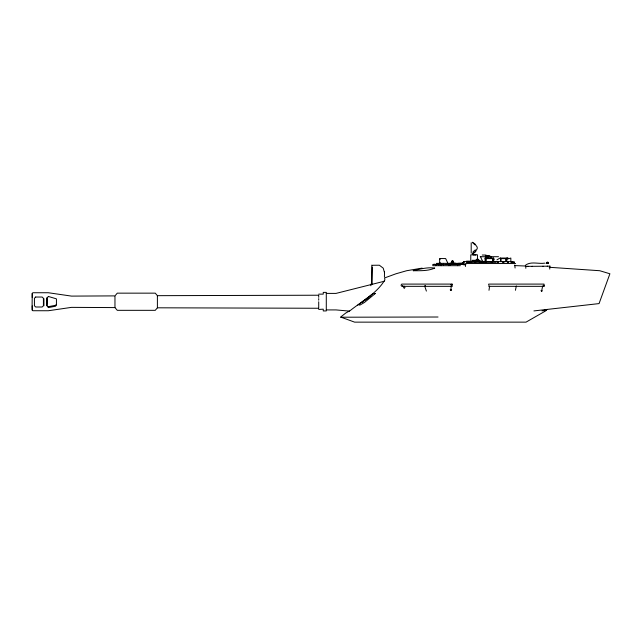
<?xml version="1.0" encoding="UTF-8"?>
<svg xmlns="http://www.w3.org/2000/svg" width="642" height="642" viewBox="0 0 642 642"><rect width="100%" height="100%" fill="white"/><g stroke="black" fill="none" stroke-linecap="round" stroke-linejoin="round"><path stroke-width="0.96" d="M43.921 298.65L43.921 305.769M114.966 296.452L114.966 307.59L71.519 307.366L48.311 310.744L32.854 310.728L32.236 310.118L32.1 305.56L32.236 293.394L32.854 292.744L48.311 292.736L71.519 296.106L114.966 295.89L117.277 293.153L155.26 293.153L157.394 295.673L157.394 307.807L155.26 310.327L117.277 310.327L115.151 307.807M471.196 253.173L471.204 242.724M473.531 252.354L473.531 254.457L475.874 254.802L473.114 254.826L473.106 253.47M371.782 265.098L371.485 284.31M372.408 265.282L379.374 265.218L383.242 268.179L384.494 272.633M370.907 285.762L370.932 284.109M451.816 262.915L451.799 262.121M452.313 262.915L452.321 261.759M372.111 284.318L372.384 267.072M384.43 276.927L384.51 271.895M488.658 285.217L488.698 284.093L543.999 284.093L544.199 285.217L543.999 286.34L488.698 286.34M452.329 285.217L452.385 284.093L401.78 284.093L400.985 285.217L401.78 286.34L452.385 286.34M451.832 262.225C451.157 260.331 453.95 260.451 453.244 262.265M452.329 262.225L452.554 260.845L452.65 261.43M465.41 266.518L465.538 265.026M46.794 299.637L46.794 303.843M451.021 289.454L451.591 290.023L450.796 290.377L451.366 285.144L450.788 284.567L451.583 284.221L452.161 284.799L451.374 285.144M451.856 261.912L451.904 261.19M488.995 290.296L489.613 285.947M452.385 261.647L452.61 261.262M515.438 290.296L516.328 285.947M540.973 290.625L541.607 291.203L542.675 285.971M547.69 263.076C548.276 261.944 546.222 262.401 546.262 263.324M548.236 263.204C548.838 262.08 546.727 262.506 546.807 263.453M547.61 263.308C548.934 261.711 546.246 261.896 546.206 263.308M548.148 263.437C549.488 261.848 546.743 261.992 546.751 263.437M451.968 261.254L453.011 261.117L453.22 261.944M462.449 264.111L463.676 261.599L482.126 261.639L482.126 262.249M462.93 263.276L463.909 261.599L462.705 264.111L450.556 264.111M547.08 309.436L545.628 310.913L526.047 322.14L354.609 322.14L341.127 317.22M525.3 265.387C530.621 260.989 538.373 264.175 544.697 263.148M364.487 300.793L368.235 297.896M357.61 305.335L373.163 293.49M362.176 302.583L363.195 301.812M366.911 298.979L369.142 297.278M370.346 296.363L370.755 296.05M56.175 304.677L55.276 305.343L48.311 306.707M496.932 259.874L500.014 258.052L508.103 258.052M473.531 253.341L475.85 251.319L475.321 249.882L473.098 251.8L473.114 254.826M506.289 258.734L507.605 258.052M544.039 310.913L546.952 309.452L542.057 310.913M541.607 291.203L542.346 290.85M374.27 293.731L375.393 293.434L364.367 302.518L359.64 305.239M425.55 285.521L424.635 285.875L426.384 291.099M507.188 259.079L510.839 258.052L510.839 261.278M384.253 281.26L336.007 293.402L326.288 293.402M525.389 266.326L528.085 266.342M525.798 266.342L525.814 268.308M549.656 266.157L549.761 269.094M550.226 266.141L547.225 266.197M422.115 268.123L406.667 270.723L395.97 273.781L384.59 277.946L384.887 279.88C376.838 293.45 362.168 301.01 350.147 310.616L345.781 313.015L340.412 317.22L438.029 317.012M533.919 310.913L599.066 303.594L609.9 273.781L599.74 270.723L549.199 267.273M476.508 260.219A0.971 0.971 0 0 1 477.817 259.48A0.971 0.971 0 0 1 478.29 260.909C478.539 259.456 475.834 259.825 477.407 260.989C479.59 260.195 475.826 258.991 477.11 260.941M477.351 261.037L481.436 261.037M542.915 266.237L547.61 266.189M543.124 266.237L532.074 266.318M527.692 266.342L532.298 266.318M157.394 295.673L318.312 295.224M472.448 242.251L474.952 243.904L477.207 247.138L477.207 248.759L474.952 251.993L472.448 253.646M482.246 255.035L486.034 255.035M485.866 255.901L487.687 255.901A3.716 1.292 0 0 1 491.395 257.193M485.689 256.006L488.859 256.086A3.074 1.075 0 0 1 490.761 257.081M485.633 256.078L488.907 256.166A3.202 1.115 0 0 1 490.881 257.193M480.208 256.712L498.529 256.712M485.866 256.928L487.687 256.928A3.716 1.292 0 0 1 489.108 257.025M485.071 261.278L485.071 258.052L493.666 258.052L494.196 259.874M493.578 258.052L493.578 261.278L492.887 261.278L492.968 258.614L485.809 258.614L485.809 261.278M500.567 258.614L506.313 258.614L506.313 261.278M439.65 259.183L440.26 259.183M472.4 261.639L472.4 260.548L476.268 260.548L477.776 261.174M466.501 261.158L469.735 261.158M476.805 261.174L473.908 261.174L472.4 260.548M473.94 261.31L480.93 261.342M512.838 261.639L483.089 261.639A76.912 27.895 4.5 0 1 480.914 257.586L480.665 256.712M466.678 262.072L469.021 262.072M469.166 262.072L471.645 262.072M474.406 262.072L475.626 262.072M479.438 262.072L480.649 262.072M502.742 262.072L503.946 262.072M507.357 262.072L508.576 262.072M510.799 262.072L512.011 262.072M512.372 262.072L514.499 262.072M466.678 262.249L496.017 262.249M502.742 262.249L503.946 262.249M507.517 262.249L508.576 262.249M512.011 262.249L511.128 262.072M512.372 262.249L514.499 262.249M439.65 262.714L440.26 262.714M450.186 263.108L455.25 263.108M462.882 263.14L458.171 263.356M463.139 263.356L436.568 263.356L436.568 265.178M465.554 263.533L515.622 263.533M433.896 264.239L436.343 264.432M437.451 264.239L438.703 264.239M457.289 264.239L456.069 264.432M461.309 264.239L462.545 264.239M465.923 264.432L432.844 264.432L432.844 265.684L460.386 265.684M318.312 308.256L157.394 307.807M318.713 309.452L323.247 309.171L323.263 310.937L326.288 310.937L326.288 309.917L336.007 309.917L349.537 311.121M514.667 265.587L525.308 266.013M472.648 242.724L474.992 244.827M450.219 289.799L450.796 290.377M404.059 286.083L405.014 287.616M402.446 285.481L404.34 288.539M447.931 263.356L445.644 258.541L439.65 258.541L439.65 263.356M485.151 258.052L485.689 259.874M543.798 285.217L543.999 286.34M452.674 261.206L452.69 261.663M515.077 268.003L514.772 265.026M452.714 261.471L452.722 261.944M452.754 261.792L452.746 262.265M453.276 262.161L453.26 262.987L453.292 262.562M452.779 262.161L452.762 262.618M452.795 262.562L452.762 262.987M506.827 258.052L506.827 261.278L505.816 261.278L505.816 258.614M501.057 258.614L501.057 261.278L500.511 261.278L500.511 258.052M492.887 258.614L492.887 261.278M492.47 262.249L491.258 262.249M487.687 255.901L487.687 256.928M486.387 262.249L485.2 262.249M485.898 258.614L485.898 261.278M483.33 261.639L483.33 262.249M479.044 261.639L479.044 260.604A1.581 1.581 0 0 0 475.939 260.195M478.314 261.639L477.191 260.307L472.191 260.307L472.191 261.639M477.463 259.023L477.463 254.818L470.771 254.818L470.771 261.639M476.565 260.307L476.565 261.639M476.268 260.548L476.268 261.639M464.102 261.599L464.102 265.218M462.376 263.356L462.457 264.432M457.61 264.432L457.61 265.684M457.056 263.356L457.056 264.368M452.281 263.356L452.281 264.368M451.92 264.432L450.668 264.432M451.454 263.356L451.454 264.111M449.946 263.356L449.946 265.178M448.918 264.432L448.918 265.684M446.8 264.432L445.564 264.432M443.486 263.356L443.486 265.178M442.234 264.432L441.046 264.239L441.15 265.684M438.783 263.356L438.783 265.178M435.509 264.432L435.509 265.684M326.288 309.669L326.288 292.383L323.263 292.383L323.247 294.14L318.713 294.14M318.713 295.224L318.713 297.318M318.713 298.642L318.713 300.167M318.713 301.78L318.713 308.345M46.794 297.711L46.794 305.769M32.236 293.394L32.236 297.567M32.236 305.913L32.236 310.118M434.666 268.123C428.118 271.101 420.229 270.707 413.135 270.723C419.892 269.03 428.222 266.976 434.666 268.123M48.311 296.435L47.131 298.281L47.131 305.769L48.311 307.598L55.501 306.218L56.432 305.175L56.432 298.859L48.311 296.435M35.679 297.037L34.435 298.281L34.435 305.769L35.679 307.004L42.171 307.004L43.423 305.769L43.423 298.281L42.171 297.037L35.679 297.037M498.457 262.072L497.245 262.072L498.433 262.072"/></g></svg>
